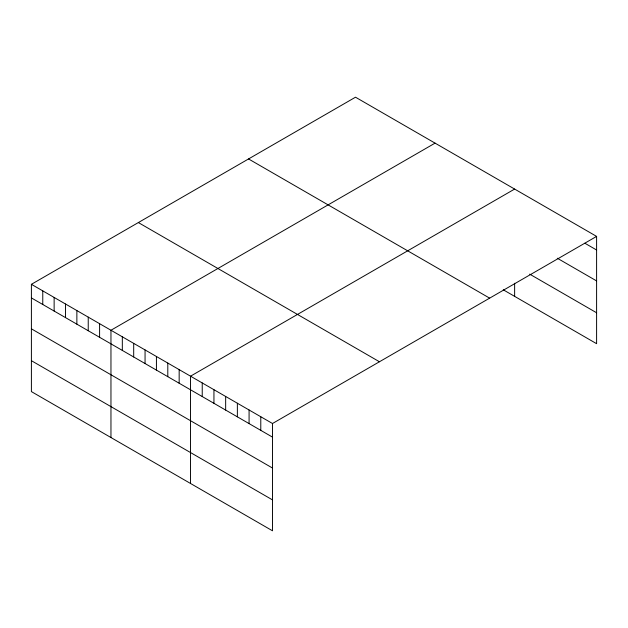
<?xml version="1.0" encoding="UTF-8"?>
<svg xmlns="http://www.w3.org/2000/svg" width="628" height="628" viewBox="0 0 628 628"><rect width="100%" height="100%" fill="white"/><g stroke="black" fill="none" stroke-linecap="round" stroke-linejoin="round"><path stroke-width="0.94" d="M31.4 284.311L272.497 423.507L272.497 530.801L31.4 391.605L31.4 284.311L355.503 97.199L596.6 236.395L596.6 343.689L503.264 289.798M435.063 143.129L110.96 330.25L110.96 437.543M514.63 189.067L190.527 376.188L190.527 483.481M272.497 423.507L596.6 236.395M584.888 243.24L596.6 250.007M557.287 258.218L596.6 280.92M529.687 274.138L596.6 312.768M248.547 158.947L489.644 298.143M138.356 222.563L379.453 361.759M31.4 297.923L272.497 437.119M31.4 328.837L272.497 468.041M31.4 360.692L272.497 499.888M514.63 283.244L514.63 296.361M260.785 416.749L260.785 430.361M249.081 409.99L249.081 423.602M237.368 403.231L237.368 416.835M225.656 396.464L225.656 410.076M213.944 389.705L213.944 403.317M202.232 382.947L202.232 396.558M179.161 369.625L179.161 383.229M167.794 363.062L167.794 376.674M156.427 356.5L156.427 370.112M145.06 349.937L145.06 363.549M133.693 343.375L133.693 356.987M122.327 336.812L122.327 350.424M99.593 323.687L99.593 337.299M88.234 317.124L88.234 330.736M76.867 310.562L76.867 324.174M65.5 303.999L65.5 317.611M54.134 297.436L54.134 311.048M42.767 290.874L42.767 304.486"/></g></svg>
